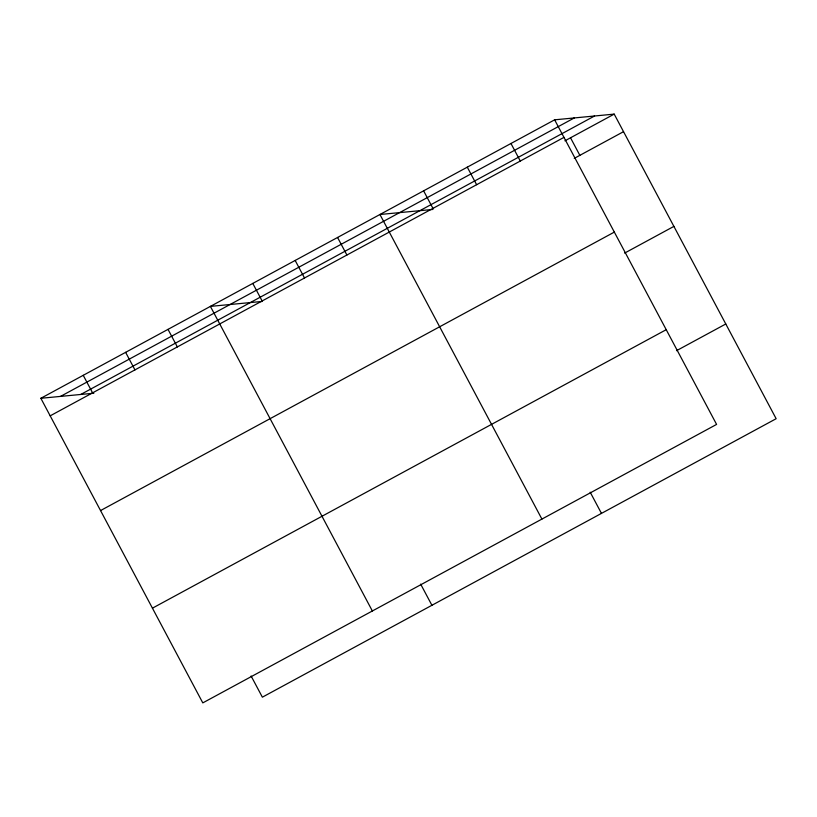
<?xml version="1.0" encoding="UTF-8"?>
<svg xmlns="http://www.w3.org/2000/svg" width="817" height="817" viewBox="0 0 817 817"><rect width="100%" height="100%" fill="white"/><g stroke="black" fill="none" stroke-linecap="round" stroke-linejoin="round"><path stroke-width="1.23" d="M554.631 119.823L716.591 424.411L202.8 702.886L40.85 398.288L554.631 119.823L614.2 114.114L776.15 418.712L262.369 697.177L251.105 676.006M60.509 396.408L574.29 117.934M80.76 394.468L594.541 116.004M50.184 415.843L563.965 137.379M564.925 140.82L614.2 114.114M574.259 158.375L623.534 131.67M100.552 510.564L614.333 232.099M624.627 253.096L673.892 226.391M152.442 608.165L666.223 329.69M676.517 350.687L725.782 323.992M432.959 209.428L379.946 214.503L541.906 519.091M262.318 301.422L210.398 306.395L372.358 610.983M40.85 398.288L93.863 393.212M570.521 137.787L579.856 155.342M510.962 143.486L520.296 161.041M467.293 167.158L476.628 184.713M590.201 492.212L601.465 513.393M423.615 190.831L432.949 208.386M337.564 237.471L346.898 255.027M295.172 260.449L304.506 278.005M420.653 584.114L431.917 605.285M252.79 283.417L262.124 300.973M168.016 329.374L177.35 346.929M125.624 352.341L134.958 369.897M83.242 375.32L92.576 392.875"/></g></svg>
